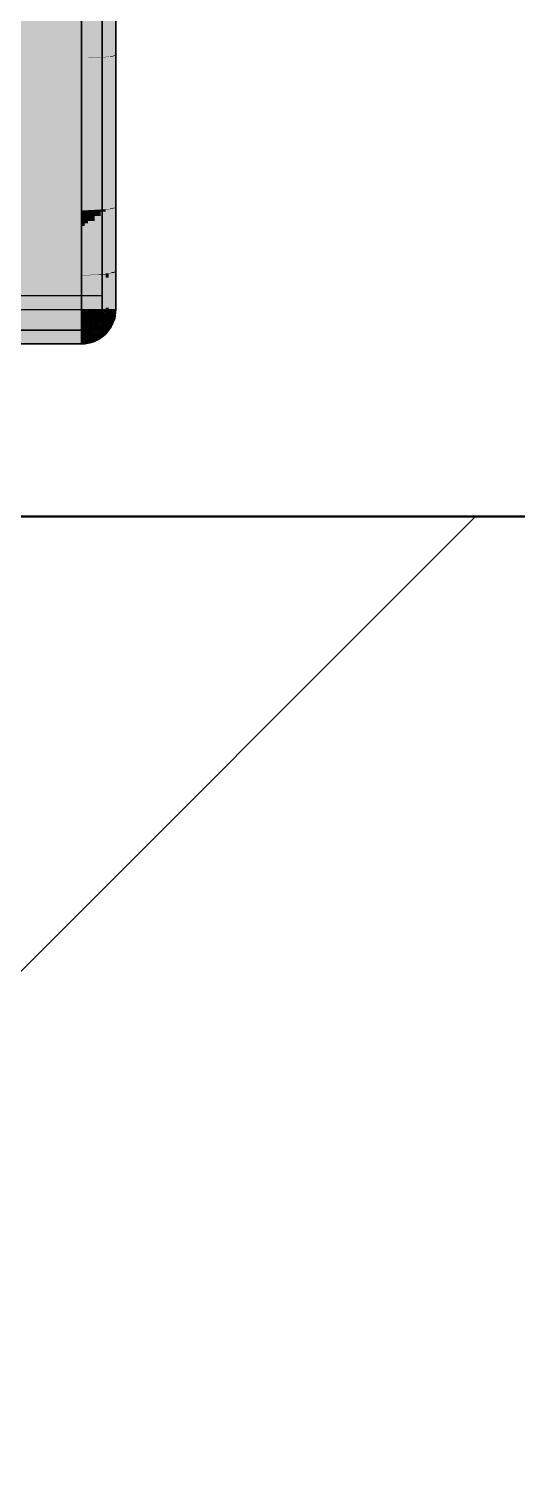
# Model space of a CAD drawing. Extents: x 0 to 756, y -25 to 420.
# Drawn here: x 352.587 to 354.002, y 293.791 to 297.946 of the extents above; entities that cross this region are included whole.
import ezdxf

# ---------------------------------------------------------------- set-up
doc = ezdxf.new("R2010")
doc.units = 0
doc.layers.get('0').update_dxf_attribs({"lineweight": 25})
for name, color, linetype, lineweight in [('0-Shading', 7, 'Continuous', 25), ('A_Innenwand', 7, 'Continuous', 25), ('WAND_HOLZ_NICHT_TRAGEND', 7, 'Continuous', 13)]:
    doc.layers.add(name, color=color, linetype=linetype, lineweight=lineweight)
doc.layers.add('L_Schalldaempfer', color=7, linetype='Continuous', lineweight=35, true_color=0xababab)

# ---------------------------------------------------------------- blocks, each defined once
blk = doc.blocks.new('Shading-A0T78ONBOY', base_point=(329.6628, 313.8124))
at = {"layer": '0-Shading', "color": 7, "true_color": 0xffffff}
for points in [[(334.0928, 297.8611), (352.7394, 297.8611), (334.3621, 298.1448)], [(352.7394, 297.8611), (334.3621, 298.1448), (352.7394, 298.1448)], [(352.5711, 297.2322), (352.7394, 297.2322), (351.053, 298.127)], [(352.7394, 297.2322), (351.053, 298.127), (352.7394, 298.127)], [(352.0246, 297.8651), (352.7994, 297.8651), (352.0531, 298.1408)], [(352.7994, 297.8651), (352.0531, 298.1408), (352.7994, 298.1408)], [(352.5222, 297.2374), (352.7994, 297.2374), (351.0294, 298.1231)], [(352.7994, 297.2374), (351.0294, 298.1231), (352.7994, 298.1231)], [(333.674, 297.4199), (352.7394, 297.4199), (334.0928, 297.8611)], [(352.7394, 297.4199), (334.0928, 297.8611), (352.7394, 297.8611)], [(352.374, 297.4238), (352.7994, 297.4238), (351.6259, 297.8651)], [(352.7994, 297.4238), (351.6259, 297.8651), (352.0246, 297.8651)], [(352.7994, 297.4238), (352.7994, 297.8651), (352.0246, 297.8651)], [(333.3067, 297.033), (352.7394, 297.4199), (333.674, 297.4199)], [(350.4772, 297.3748), (352.7394, 297.3748), (352.7394, 297.4199)], [(352.6171, 297.2804), (352.4316, 297.2804), (352.374, 297.4238)], [(352.3837, 297.4181), (352.7994, 297.4238), (352.374, 297.4238)], [(352.7994, 297.4181), (352.3837, 297.4181), (352.7994, 297.4238)], [(352.6171, 297.2804), (352.7994, 297.4181), (352.3837, 297.4181)], [(352.7994, 297.2804), (352.6171, 297.2804), (352.7994, 297.4181)], [(352.2867, 297.033), (350.4772, 297.3748), (352.7394, 297.3748)], [(352.2867, 297.033), (352.7394, 297.033), (352.7394, 297.3748)], [(352.4748, 297.1729), (352.6171, 297.2804), (352.4316, 297.2804)], [(352.4748, 297.1729), (352.7994, 297.1729), (352.6171, 297.2804)], [(352.7994, 297.1729), (352.7994, 297.2804), (352.6171, 297.2804)], [(346.1672, 297.0729), (352.7994, 297.0729), (346.3234, 297.2374)], [(346.296, 297.1329), (352.7394, 297.1329), (346.3902, 297.2322)], [(352.7994, 297.0729), (346.3234, 297.2374), (352.5222, 297.2374)], [(352.7394, 297.1329), (346.3902, 297.2322), (352.5711, 297.2322)], [(352.7994, 297.0729), (352.7994, 297.2374), (352.5222, 297.2374)], [(352.7394, 297.1329), (352.7394, 297.2322), (352.5711, 297.2322)]]:
    blk.add_solid(points, dxfattribs=at)
at = {"layer": '0-Shading', "color": 7, "true_color": 0xfefefe}
for points in [[(352.7487, 297.8612), (352.7394, 297.8612), (352.7485, 298.1447)], [(352.7394, 297.8612), (352.7485, 298.1447), (352.7394, 298.1447)], [(352.7487, 297.8611), (352.7394, 297.8611), (352.7487, 297.8612)], [(352.7394, 297.8611), (352.7487, 297.8612), (352.7394, 297.8612)], [(352.749, 297.4199), (352.7394, 297.4199), (352.7487, 297.8611)], [(352.7394, 297.4199), (352.7487, 297.8611), (352.7394, 297.8611)], [(352.749, 297.382), (352.7394, 297.382), (352.749, 297.4199)], [(352.7394, 297.382), (352.749, 297.4199), (352.7394, 297.4199)], [(352.749, 297.4199), (352.7394, 297.4199), (352.749, 297.4199)], [(352.7394, 297.4199), (352.749, 297.4199), (352.7394, 297.4199)], [(352.7394, 297.3748), (352.749, 297.382), (352.7394, 297.382)], [(352.749, 297.3748), (352.7394, 297.3748), (352.749, 297.382)], [(352.7492, 297.0334), (352.7394, 297.0334), (352.749, 297.3748)], [(352.7394, 297.0334), (352.749, 297.3748), (352.7394, 297.3748)], [(352.7581, 297.1266), (352.7402, 297.1266), (352.7394, 297.1329)], [(352.7412, 297.1192), (352.7581, 297.1266), (352.7402, 297.1266)], [(352.7394, 297.033), (352.7492, 297.0334), (352.7394, 297.0334)]]:
    blk.add_solid(points, dxfattribs=at)
at = {"layer": '0-Shading', "color": 7, "true_color": 0xfdfdfd}
for points in [[(352.7394, 297.2322), (352.7396, 297.2322), (352.7394, 298.127)], [(352.7396, 297.2322), (352.7394, 298.127), (352.7409, 298.127)], [(352.7653, 297.2326), (352.7396, 297.2326), (352.7653, 298.1267)], [(352.7396, 297.2326), (352.7653, 298.1267), (352.7409, 298.1267)], [(352.7487, 297.8612), (352.75, 297.8612), (352.7485, 298.1447)], [(352.75, 297.8612), (352.7485, 298.1447), (352.7503, 298.1447)], [(352.7592, 297.8613), (352.75, 297.8613), (352.7593, 298.1446)], [(352.75, 297.8613), (352.7593, 298.1446), (352.7503, 298.1446)], [(352.749, 297.4199), (352.7496, 297.4199), (352.7487, 297.8612)], [(352.7496, 297.4199), (352.7487, 297.8612), (352.75, 297.8612)], [(352.7591, 297.4201), (352.7496, 297.4201), (352.7592, 297.8612)], [(352.7496, 297.4201), (352.7592, 297.8612), (352.75, 297.8612)], [(352.7592, 297.8612), (352.75, 297.8612), (352.7592, 297.8613)], [(352.75, 297.8612), (352.7592, 297.8613), (352.75, 297.8613)], [(352.7495, 297.3825), (352.749, 297.3825), (352.7496, 297.4199)], [(352.749, 297.3825), (352.7496, 297.4199), (352.749, 297.4199)], [(352.759, 297.3896), (352.7495, 297.3896), (352.7591, 297.4199)], [(352.7495, 297.3896), (352.7591, 297.4199), (352.7496, 297.4199)], [(352.7591, 297.4199), (352.7496, 297.4199), (352.7591, 297.4201)], [(352.7496, 297.4199), (352.7591, 297.4201), (352.7496, 297.4201)], [(352.749, 297.382), (352.7495, 297.3825), (352.749, 297.3825)], [(352.7495, 297.382), (352.749, 297.382), (352.7495, 297.3825)], [(352.7492, 297.0334), (352.7495, 297.382), (352.749, 297.382)], [(352.7589, 297.0349), (352.7492, 297.0349), (352.759, 297.3825)], [(352.7492, 297.0349), (352.759, 297.3825), (352.7495, 297.3825)], [(352.7495, 297.3825), (352.759, 297.3896), (352.7495, 297.3896)], [(352.759, 297.3825), (352.7495, 297.3825), (352.759, 297.3896)], [(352.7394, 297.1329), (352.7396, 297.2322), (352.7394, 297.2322)], [(352.7394, 297.1329), (352.7653, 297.1329), (352.7396, 297.2322)], [(352.7396, 297.2322), (352.7653, 297.2326), (352.7396, 297.2326)], [(352.7396, 297.2322), (352.7653, 297.2322), (352.7653, 297.2326)], [(352.7653, 297.1329), (352.7396, 297.2322), (352.7653, 297.2322)], [(352.7994, 297.1474), (352.4412, 297.1474), (352.7994, 297.1729)], [(352.4412, 297.1474), (352.7994, 297.1729), (352.4748, 297.1729)], [(352.7394, 297.113), (346.2724, 297.113), (352.7394, 297.1329)], [(346.2724, 297.113), (352.7394, 297.1329), (346.296, 297.1329)], [(352.4408, 297.1471), (352.7994, 297.1471), (352.4412, 297.1474)], [(352.7994, 297.1471), (352.7994, 297.1474), (352.4412, 297.1474)], [(352.7581, 297.1266), (352.7653, 297.1329), (352.7394, 297.1329)], [(346.2653, 297.1071), (352.7394, 297.1071), (346.2724, 297.113)], [(352.7394, 297.1071), (352.7394, 297.113), (346.2724, 297.113)], [(352.7492, 297.0334), (352.7589, 297.0349), (352.7492, 297.0349)]]:
    blk.add_solid(points, dxfattribs=at)
at = {"layer": '0-Shading', "color": 7, "true_color": 0xf9f9f9}
for points in [[(352.777, 297.8618), (352.7592, 297.8618), (352.7769, 298.144)], [(352.7592, 297.8618), (352.7769, 298.144), (352.7593, 298.144)], [(352.7774, 297.4206), (352.7591, 297.4206), (352.777, 297.8613)], [(352.7591, 297.4206), (352.777, 297.8613), (352.7592, 297.8613)], [(352.777, 297.8613), (352.7592, 297.8613), (352.777, 297.8618)], [(352.7592, 297.8613), (352.777, 297.8618), (352.7592, 297.8618)], [(352.7774, 297.4031), (352.759, 297.4031), (352.7774, 297.4201)], [(352.759, 297.4031), (352.7774, 297.4201), (352.7591, 297.4201)], [(352.7774, 297.4201), (352.7591, 297.4201), (352.7774, 297.4206)], [(352.7591, 297.4201), (352.7774, 297.4206), (352.7591, 297.4206)], [(352.7776, 297.0406), (352.7589, 297.0406), (352.7774, 297.3896)], [(352.7589, 297.0406), (352.7774, 297.3896), (352.759, 297.3896)], [(352.759, 297.3896), (352.7774, 297.4031), (352.759, 297.4031)], [(352.7774, 297.3896), (352.759, 297.3896), (352.7774, 297.4031)], [(352.7589, 297.0349), (352.7776, 297.0406), (352.7589, 297.0406)]]:
    blk.add_solid(points, dxfattribs=at)
at = {"layer": '0-Shading', "color": 7, "true_color": 0xf5f5f5}
for points in [[(352.7654, 297.2326), (352.7653, 297.2326), (352.7667, 298.1266)], [(352.7653, 297.2326), (352.7667, 298.1266), (352.7653, 298.1266)], [(352.7894, 297.2339), (352.7654, 297.2339), (352.7894, 298.1257)], [(352.7654, 297.2339), (352.7894, 298.1257), (352.7667, 298.1257)], [(352.777, 297.8619), (352.7784, 298.144), (352.7769, 298.144)], [(352.7782, 297.8619), (352.777, 297.8619), (352.7784, 298.144)], [(352.7782, 297.8618), (352.777, 297.8618), (352.7782, 297.8619)], [(352.777, 297.8618), (352.7782, 297.8619), (352.777, 297.8619)], [(352.7774, 297.4207), (352.7782, 297.8618), (352.777, 297.8618)], [(352.7779, 297.4207), (352.7774, 297.4207), (352.7782, 297.8618)], [(352.7779, 297.4206), (352.7774, 297.4206), (352.7779, 297.4207)], [(352.7774, 297.4206), (352.7779, 297.4207), (352.7774, 297.4207)], [(352.7779, 297.4035), (352.7774, 297.4035), (352.7779, 297.4206)], [(352.7774, 297.4035), (352.7779, 297.4206), (352.7774, 297.4206)], [(352.7774, 297.4031), (352.7779, 297.4035), (352.7774, 297.4035)], [(352.7779, 297.4031), (352.7774, 297.4031), (352.7779, 297.4035)], [(352.7776, 297.0406), (352.7779, 297.4031), (352.7774, 297.4031)], [(352.7653, 297.2326), (352.7654, 297.2326), (352.7653, 297.2326)], [(352.7653, 297.1329), (352.7654, 297.2326), (352.7653, 297.2326)], [(352.7654, 297.2326), (352.7653, 297.2326), (352.7654, 297.2326)], [(352.7653, 297.1329), (352.7894, 297.1329), (352.7654, 297.2326)], [(352.7654, 297.2326), (352.7894, 297.2339), (352.7654, 297.2339)], [(352.7654, 297.2326), (352.7894, 297.2326), (352.7894, 297.2339)], [(352.7894, 297.1329), (352.7654, 297.2326), (352.7894, 297.2326)], [(352.7994, 297.1233), (352.4099, 297.1233), (352.7994, 297.1471)], [(352.4099, 297.1233), (352.7994, 297.1471), (352.4408, 297.1471)], [(352.7807, 297.1174), (352.7894, 297.1329), (352.7653, 297.1329)], [(346.2245, 297.0829), (352.7394, 297.0829), (346.2339, 297.0885)], [(352.7394, 297.0885), (346.2339, 297.0885), (352.7394, 297.1071)], [(346.2339, 297.0885), (352.7394, 297.1071), (346.2653, 297.1071)], [(352.7394, 297.0829), (352.7394, 297.0885), (346.2339, 297.0885)], [(352.4095, 297.123), (352.7994, 297.123), (352.4099, 297.1233)], [(352.7994, 297.123), (352.7994, 297.1233), (352.4099, 297.1233)], [(352.7469, 297.1041), (352.7394, 297.1041), (352.7394, 297.1071)], [(352.7394, 297.0829), (352.7469, 297.1041), (352.7394, 297.1041)], [(352.7394, 297.0829), (352.7512, 297.0894), (352.7417, 297.0894)], [(352.7512, 297.0894), (352.7417, 297.0894), (352.7469, 297.1041)], [(352.7604, 297.1041), (352.7469, 297.1041), (352.7643, 297.1104)], [(352.7512, 297.0894), (352.7604, 297.1041), (352.7469, 297.1041)], [(352.7512, 297.0894), (352.7688, 297.0946), (352.7544, 297.0946)], [(352.7688, 297.0946), (352.7544, 297.0946), (352.7643, 297.1104)]]:
    blk.add_solid(points, dxfattribs=at)
at = {"layer": '0-Shading', "color": 7, "true_color": 0xefefef}
for points in [[(352.7947, 297.8628), (352.7782, 297.8628), (352.7946, 298.1431)], [(352.7782, 297.8628), (352.7946, 298.1431), (352.7784, 298.1431)], [(352.7948, 297.4215), (352.7779, 297.4215), (352.7947, 297.8619)], [(352.7779, 297.4215), (352.7947, 297.8619), (352.7782, 297.8619)], [(352.7947, 297.8619), (352.7782, 297.8619), (352.7947, 297.8628)], [(352.7782, 297.8619), (352.7947, 297.8628), (352.7782, 297.8628)], [(352.7948, 297.4207), (352.7779, 297.4207), (352.7948, 297.4215)], [(352.7779, 297.4207), (352.7948, 297.4215), (352.7779, 297.4215)], [(352.7948, 297.4158), (352.7779, 297.4158), (352.7948, 297.4207)], [(352.7779, 297.4158), (352.7948, 297.4207), (352.7779, 297.4207)], [(352.795, 297.0498), (352.7777, 297.0498), (352.7948, 297.4035)], [(352.7777, 297.0498), (352.7948, 297.4035), (352.7779, 297.4035)], [(352.7779, 297.4035), (352.7948, 297.4158), (352.7779, 297.4158)], [(352.7948, 297.4035), (352.7779, 297.4035), (352.7948, 297.4158)], [(352.7776, 297.0406), (352.795, 297.0498), (352.7777, 297.0498)]]:
    blk.add_solid(points, dxfattribs=at)
at = {"layer": '0-Shading', "color": 254, "true_color": 0xe4e4e4}
for points in [[(352.7895, 297.2339), (352.7894, 297.2339), (352.7906, 298.1256)], [(352.7894, 297.2339), (352.7906, 298.1256), (352.7894, 298.1256)], [(352.8101, 297.236), (352.7895, 297.236), (352.8101, 298.1242)], [(352.7895, 297.236), (352.8101, 298.1242), (352.7906, 298.1242)], [(352.7947, 297.8629), (352.7959, 298.143), (352.7946, 298.143)], [(352.7957, 297.8629), (352.7947, 297.8629), (352.7959, 298.143)], [(352.7957, 297.8628), (352.7947, 297.8628), (352.7957, 297.8629)], [(352.7947, 297.8628), (352.7957, 297.8629), (352.7947, 297.8629)], [(352.7948, 297.4216), (352.7957, 297.8628), (352.7947, 297.8628)], [(352.7953, 297.4216), (352.7948, 297.4216), (352.7957, 297.8628)], [(352.7953, 297.4215), (352.7948, 297.4215), (352.7953, 297.4216)], [(352.7948, 297.4215), (352.7953, 297.4216), (352.7948, 297.4216)], [(352.7953, 297.4162), (352.7948, 297.4162), (352.7953, 297.4215)], [(352.7948, 297.4162), (352.7953, 297.4215), (352.7948, 297.4215)], [(352.7948, 297.4158), (352.7953, 297.4162), (352.7948, 297.4162)], [(352.7953, 297.4158), (352.7948, 297.4158), (352.7953, 297.4162)], [(352.795, 297.0498), (352.7953, 297.4158), (352.7948, 297.4158)], [(352.7894, 297.2339), (352.7895, 297.2339), (352.7894, 297.2339)], [(352.7894, 297.1329), (352.7895, 297.2339), (352.7894, 297.2339)], [(352.7895, 297.2339), (352.7894, 297.2339), (352.7895, 297.2339)], [(352.7894, 297.1329), (352.8101, 297.1329), (352.7895, 297.2339)], [(352.7895, 297.2339), (352.8101, 297.236), (352.7895, 297.236)], [(352.7895, 297.2339), (352.8101, 297.2339), (352.8101, 297.236)], [(352.8101, 297.1329), (352.7895, 297.2339), (352.8101, 297.2339)], [(352.3832, 297.1022), (352.7994, 297.1022), (352.3836, 297.1025)], [(352.7994, 297.1025), (352.3836, 297.1025), (352.7994, 297.123)], [(352.3836, 297.1025), (352.7994, 297.123), (352.4095, 297.123)], [(352.7994, 297.1022), (352.7994, 297.1025), (352.3836, 297.1025)], [(346.1763, 297.0622), (352.7394, 297.0622), (346.1875, 297.067)], [(352.7394, 297.067), (346.1875, 297.067), (352.7394, 297.0829)], [(346.1875, 297.067), (352.7394, 297.0829), (346.2245, 297.0829)], [(352.7394, 297.0622), (352.7394, 297.067), (346.1875, 297.067)], [(352.7538, 297.0756), (352.7394, 297.0756), (352.7394, 297.0829)], [(352.7394, 297.0622), (352.7538, 297.0756), (352.7394, 297.0756)]]:
    blk.add_solid(points, dxfattribs=at)
at = {"layer": '0-Shading', "color": 254, "true_color": 0xe2e2e2}
for points in [[(352.8101, 297.864), (352.7957, 297.864), (352.8101, 298.1419)], [(352.7957, 297.864), (352.8101, 298.1419), (352.7959, 298.1419)], [(352.8101, 297.4228), (352.7953, 297.4228), (352.8101, 297.8629)], [(352.7953, 297.4228), (352.8101, 297.8629), (352.7957, 297.8629)], [(352.8101, 297.8629), (352.7957, 297.8629), (352.8101, 297.864)], [(352.7957, 297.8629), (352.8101, 297.864), (352.7957, 297.864)], [(352.7953, 297.4216), (352.8101, 297.4228), (352.7953, 297.4228)], [(352.8029, 297.4216), (352.7953, 297.4216), (352.8038, 297.4223)], [(352.8099, 297.4162), (352.7953, 297.4162), (352.8101, 297.4223)], [(352.7953, 297.4162), (352.8101, 297.4223), (352.8038, 297.4223)], [(352.7953, 297.4162), (352.8029, 297.4216), (352.7953, 297.4216)], [(352.8101, 297.0622), (352.7955, 297.0622), (352.8101, 297.4228)], [(352.8101, 297.4223), (352.8038, 297.4223), (352.8101, 297.4228)], [(352.795, 297.0498), (352.8099, 297.4162), (352.7953, 297.4162)], [(352.795, 297.0498), (352.8101, 297.0622), (352.7955, 297.0622)]]:
    blk.add_solid(points, dxfattribs=at)
at = {"layer": '0-Shading', "color": 254, "true_color": 0xd0d0d0}
for points in [[(352.8189, 297.8651), (352.8101, 297.8651), (352.8189, 298.1408)], [(352.8101, 297.8651), (352.8189, 298.1408), (352.8101, 298.1408)], [(352.822, 297.8654), (352.8189, 297.8654), (352.8217, 298.1405)], [(352.8189, 297.8654), (352.8217, 298.1405), (352.8189, 298.1405)], [(352.8189, 297.864), (352.8101, 297.864), (352.8189, 297.8651)], [(352.8101, 297.864), (352.8189, 297.8651), (352.8101, 297.8651)], [(352.8189, 297.4238), (352.8101, 297.4238), (352.8189, 297.864)], [(352.8101, 297.4238), (352.8189, 297.864), (352.8101, 297.864)], [(352.822, 297.8651), (352.8189, 297.8651), (352.822, 297.8654)], [(352.8189, 297.8651), (352.822, 297.8654), (352.8189, 297.8654)], [(352.8223, 297.4242), (352.8189, 297.4242), (352.822, 297.8651)], [(352.8189, 297.4242), (352.822, 297.8651), (352.8189, 297.8651)], [(352.8223, 297.4228), (352.8101, 297.4228), (352.8223, 297.4242)], [(352.8101, 297.4228), (352.8189, 297.4238), (352.8101, 297.4238)], [(352.8225, 297.0774), (352.8101, 297.0774), (352.8223, 297.4228)], [(352.8101, 297.0774), (352.8223, 297.4228), (352.8101, 297.4228)], [(352.8189, 297.4238), (352.8223, 297.4242), (352.8189, 297.4242)], [(352.8101, 297.0622), (352.8225, 297.0774), (352.8101, 297.0774)]]:
    blk.add_solid(points, dxfattribs=at)
at = {"layer": '0-Shading', "color": 254, "true_color": 0xcdcdcd}
for points in [[(352.8101, 297.236), (352.8102, 297.236), (352.8101, 298.1241)], [(352.8102, 297.236), (352.8101, 298.1241), (352.8111, 298.1241)], [(352.822, 297.8655), (352.8228, 298.1404), (352.8217, 298.1404)], [(352.8227, 297.8655), (352.822, 297.8655), (352.8228, 298.1404)], [(352.8183, 297.2374), (352.8102, 297.2374), (352.8183, 298.1231)], [(352.8102, 297.2374), (352.8183, 298.1231), (352.8111, 298.1231)], [(352.826, 297.2387), (352.8183, 297.2387), (352.826, 298.1221)], [(352.8183, 297.2387), (352.826, 298.1221), (352.8183, 298.1221)], [(352.8227, 297.8654), (352.822, 297.8654), (352.8227, 297.8655)], [(352.822, 297.8654), (352.8227, 297.8655), (352.822, 297.8655)], [(352.8223, 297.4243), (352.8227, 297.8654), (352.822, 297.8654)], [(352.8226, 297.4243), (352.8223, 297.4243), (352.8227, 297.8654)], [(352.8226, 297.4242), (352.8223, 297.4242), (352.8226, 297.4243)], [(352.8223, 297.4242), (352.8226, 297.4243), (352.8223, 297.4243)], [(352.8225, 297.0774), (352.8226, 297.4242), (352.8223, 297.4242)], [(352.8101, 297.1329), (352.8102, 297.236), (352.8101, 297.236)], [(352.8101, 297.1378), (352.8183, 297.2249), (352.8102, 297.2249)], [(352.8101, 297.1378), (352.8183, 297.1378), (352.8183, 297.2249)], [(352.8102, 297.236), (352.8183, 297.2374), (352.8102, 297.2374)], [(352.8183, 297.236), (352.8102, 297.236), (352.8183, 297.2374)], [(352.8183, 297.2249), (352.8102, 297.2249), (352.8183, 297.236)], [(352.8102, 297.2249), (352.8183, 297.236), (352.8102, 297.236)], [(352.8183, 297.2374), (352.826, 297.2387), (352.8183, 297.2387)], [(352.8183, 297.2374), (352.826, 297.2374), (352.826, 297.2387)], [(352.8183, 297.1329), (352.826, 297.1329), (352.8183, 297.2374)], [(352.826, 297.1329), (352.8183, 297.2374), (352.826, 297.2374)], [(352.8101, 297.1329), (352.8183, 297.1329), (352.8101, 297.1378)], [(352.8183, 297.1329), (352.8101, 297.1378), (352.8183, 297.1378)], [(352.8184, 297.1287), (352.8183, 297.1329), (352.8101, 297.1329)], [(352.8184, 297.1287), (352.826, 297.1329), (352.8183, 297.1329)], [(352.8248, 297.1287), (352.8184, 297.1287), (352.826, 297.1329)], [(352.824, 297.1258), (352.8248, 297.1287), (352.8184, 297.1287)], [(352.3636, 297.0863), (352.7994, 297.0863), (352.3639, 297.0866)], [(352.7994, 297.0866), (352.3639, 297.0866), (352.7994, 297.1022)], [(352.3639, 297.0866), (352.7994, 297.1022), (352.3832, 297.1022)], [(352.7994, 297.0863), (352.7994, 297.0866), (352.3639, 297.0866)], [(346.124, 297.0464), (352.7394, 297.0464), (346.1363, 297.0501)], [(352.7394, 297.0501), (346.1363, 297.0501), (352.7394, 297.054)], [(346.1363, 297.0501), (352.7394, 297.054), (346.1493, 297.054)], [(352.7394, 297.0464), (352.7394, 297.0501), (346.1363, 297.0501)], [(346.1493, 297.054), (352.7394, 297.054), (346.1763, 297.0622)], [(352.7394, 297.054), (346.1763, 297.0622), (352.7394, 297.0622)], [(352.7509, 297.0543), (352.7394, 297.0543), (352.7394, 297.0622)], [(352.7394, 297.054), (352.7509, 297.0543), (352.7394, 297.0543)], [(352.7513, 297.054), (352.7394, 297.054), (352.7509, 297.0543)], [(352.7538, 297.0523), (352.7394, 297.0523), (352.7513, 297.054)], [(352.7394, 297.0523), (352.7513, 297.054), (352.7394, 297.054)], [(352.7394, 297.0464), (352.7538, 297.0523), (352.7394, 297.0523)]]:
    blk.add_solid(points, dxfattribs=at)
at = {"layer": '0-Shading', "color": 9, "true_color": 0xbbbbbb}
for points in [[(352.8315, 297.8672), (352.8227, 297.8672), (352.8314, 298.1388)], [(352.8227, 297.8672), (352.8314, 298.1388), (352.8228, 298.1388)], [(352.8317, 297.4259), (352.8226, 297.4259), (352.8315, 297.8655)], [(352.8226, 297.4259), (352.8315, 297.8655), (352.8227, 297.8655)], [(352.8315, 297.8655), (352.8227, 297.8655), (352.8315, 297.8672)], [(352.8227, 297.8655), (352.8315, 297.8672), (352.8227, 297.8672)], [(352.8318, 297.0947), (352.8225, 297.0947), (352.8317, 297.4243)], [(352.8225, 297.0947), (352.8317, 297.4243), (352.8226, 297.4243)], [(352.8317, 297.4243), (352.8226, 297.4243), (352.8317, 297.4259)], [(352.8226, 297.4243), (352.8317, 297.4259), (352.8226, 297.4259)], [(352.8225, 297.0774), (352.8318, 297.0947), (352.8225, 297.0947)]]:
    blk.add_solid(points, dxfattribs=at)
at = {"layer": '0-Shading', "color": 253, "true_color": 0xb0b0b0}
for points in [[(352.8315, 297.8672), (352.832, 298.1386), (352.8314, 298.1386)], [(352.832, 297.8672), (352.8315, 297.8672), (352.832, 298.1386)], [(352.826, 297.2388), (352.826, 297.2388), (352.8266, 298.122)], [(352.826, 297.2388), (352.8266, 298.122), (352.826, 298.122)], [(352.836, 297.2419), (352.8261, 297.2419), (352.836, 298.1198)], [(352.8261, 297.2419), (352.836, 298.1198), (352.8266, 298.1198)], [(352.8317, 297.426), (352.832, 297.8672), (352.8315, 297.8672)], [(352.832, 297.8672), (352.8315, 297.8672), (352.832, 297.8672)], [(352.8315, 297.8672), (352.832, 297.8672), (352.8315, 297.8672)], [(352.8319, 297.426), (352.8317, 297.426), (352.832, 297.8672)], [(352.8319, 297.4259), (352.8317, 297.4259), (352.8319, 297.426)], [(352.8317, 297.4259), (352.8319, 297.426), (352.8317, 297.426)], [(352.8318, 297.0947), (352.8319, 297.4259), (352.8317, 297.4259)], [(352.826, 297.2388), (352.836, 297.2419), (352.8261, 297.2419)], [(352.826, 297.2388), (352.836, 297.2388), (352.836, 297.2419)], [(352.826, 297.2387), (352.826, 297.2388), (352.826, 297.2388)], [(352.826, 297.2387), (352.826, 297.2387), (352.826, 297.2388)], [(352.826, 297.1329), (352.836, 297.1329), (352.826, 297.2388)], [(352.836, 297.1329), (352.826, 297.2388), (352.836, 297.2388)], [(352.826, 297.1329), (352.826, 297.2387), (352.826, 297.2387)], [(352.8339, 297.1226), (352.836, 297.1329), (352.826, 297.1329)], [(352.7994, 297.0765), (352.3522, 297.0765), (352.7994, 297.0863)], [(352.3522, 297.0765), (352.7994, 297.0863), (352.3636, 297.0863)], [(352.7394, 297.0387), (346.0837, 297.0387), (352.7394, 297.0464)], [(346.0837, 297.0387), (352.7394, 297.0464), (346.124, 297.0464)], [(352.352, 297.0764), (352.7994, 297.0764), (352.3522, 297.0765)], [(352.7994, 297.0764), (352.7994, 297.0765), (352.3522, 297.0765)], [(352.7469, 297.0375), (352.7394, 297.0375), (352.7394, 297.0464)], [(352.7512, 297.0437), (352.7416, 297.0437), (352.7394, 297.0464)], [(352.7469, 297.0375), (352.7512, 297.0437), (352.7416, 297.0437)], [(346.0712, 297.0363), (352.7394, 297.0363), (346.0837, 297.0387)], [(352.7394, 297.0363), (352.7394, 297.0387), (346.0837, 297.0387)], [(352.7394, 297.0363), (352.7469, 297.0375), (352.7394, 297.0375)]]:
    blk.add_solid(points, dxfattribs=at)
at = {"layer": '0-Shading', "color": 253, "true_color": 0xa4a4a4}
for points in [[(352.8374, 297.869), (352.832, 297.869), (352.8374, 298.1369)], [(352.832, 297.869), (352.8374, 298.1369), (352.832, 298.1369)], [(352.8374, 297.4278), (352.8319, 297.4278), (352.8374, 297.8672)], [(352.8319, 297.4278), (352.8374, 297.8672), (352.832, 297.8672)], [(352.8374, 297.8672), (352.832, 297.8672), (352.8374, 297.869)], [(352.832, 297.8672), (352.8374, 297.869), (352.832, 297.869)], [(352.8375, 297.1134), (352.8318, 297.1134), (352.8374, 297.426)], [(352.8318, 297.1134), (352.8374, 297.426), (352.8319, 297.426)], [(352.8374, 297.426), (352.8319, 297.426), (352.8374, 297.4278)], [(352.8319, 297.426), (352.8374, 297.4278), (352.8319, 297.4278)], [(352.8318, 297.0947), (352.8375, 297.1134), (352.8318, 297.1134)]]:
    blk.add_solid(points, dxfattribs=at)
at = {"layer": '0-Shading', "color": 252, "true_color": 0x909090}
for points in [[(352.8376, 297.8691), (352.8374, 297.8691), (352.8376, 298.1367)], [(352.8374, 297.8691), (352.8376, 298.1367), (352.8374, 298.1367)], [(352.836, 297.2419), (352.8362, 298.1196), (352.836, 298.1196)], [(352.8394, 297.2453), (352.836, 297.2453), (352.8394, 298.1172)], [(352.836, 297.2453), (352.8394, 298.1172), (352.8362, 298.1172)], [(352.8376, 297.869), (352.8374, 297.869), (352.8376, 297.8691)], [(352.8374, 297.869), (352.8376, 297.8691), (352.8374, 297.8691)], [(352.8375, 297.4279), (352.8374, 297.4279), (352.8376, 297.869)], [(352.8374, 297.4279), (352.8376, 297.869), (352.8374, 297.869)], [(352.8375, 297.4278), (352.8374, 297.4278), (352.8375, 297.4279)], [(352.8374, 297.4278), (352.8375, 297.4279), (352.8374, 297.4279)], [(352.8375, 297.1134), (352.8375, 297.4278), (352.8374, 297.4278)], [(352.836, 297.2419), (352.8394, 297.2453), (352.836, 297.2453)], [(352.836, 297.2419), (352.8394, 297.2419), (352.8394, 297.2453)], [(352.836, 297.1329), (352.8394, 297.1329), (352.836, 297.2419)], [(352.8394, 297.1329), (352.836, 297.2419), (352.8394, 297.2419)], [(352.8386, 297.1242), (352.8394, 297.1329), (352.836, 297.1329)], [(352.3492, 297.0729), (352.7994, 297.0729), (352.3493, 297.073)], [(352.7994, 297.073), (352.3493, 297.073), (352.7994, 297.0764)], [(352.3493, 297.073), (352.7994, 297.0764), (352.352, 297.0764)], [(352.7994, 297.0729), (352.7994, 297.073), (352.3493, 297.073)], [(346.0215, 297.033), (352.7394, 297.033), (346.0334, 297.0338)], [(352.7394, 297.0338), (346.0334, 297.0338), (352.7394, 297.0363)], [(346.0334, 297.0338), (352.7394, 297.0363), (346.0712, 297.0363)], [(352.7394, 297.033), (352.7394, 297.0338), (346.0334, 297.0338)]]:
    blk.add_solid(points, dxfattribs=at)
at = {"layer": '0-Shading', "color": 252, "true_color": 0x8b8b8b}
for points in [[(352.8394, 297.871), (352.8376, 297.871), (352.8394, 298.1349)], [(352.8376, 297.871), (352.8394, 298.1349), (352.8376, 298.1349)], [(352.8394, 297.4297), (352.8375, 297.4297), (352.8394, 297.8691)], [(352.8375, 297.4297), (352.8394, 297.8691), (352.8376, 297.8691)], [(352.8394, 297.8691), (352.8376, 297.8691), (352.8394, 297.871)], [(352.8376, 297.8691), (352.8394, 297.871), (352.8376, 297.871)], [(352.8394, 297.4279), (352.8375, 297.4279), (352.8394, 297.4297)], [(352.8375, 297.4279), (352.8394, 297.4297), (352.8375, 297.4297)], [(352.8394, 297.1329), (352.8375, 297.1329), (352.8394, 297.4279)], [(352.8375, 297.1329), (352.8394, 297.4279), (352.8375, 297.4279)], [(352.8375, 297.1134), (352.8394, 297.1329), (352.8375, 297.1329)], [(352.824, 297.0801), (352.8279, 297.0887), (352.8266, 297.0887)], [(352.8279, 297.0887), (352.8266, 297.0887), (352.8339, 297.1019)], [(352.8339, 297.1019), (352.836, 297.1071), (352.835, 297.1071)], [(352.836, 297.1071), (352.835, 297.1071), (352.8386, 297.1242)], [(352.7807, 297.0432), (352.7894, 297.0464), (352.787, 297.0464)], [(352.7894, 297.0464), (352.787, 297.0464), (352.7958, 297.0508)], [(352.809, 297.0611), (352.8101, 297.0622), (352.8097, 297.0622)], [(352.8101, 297.0622), (352.8097, 297.0622), (352.8135, 297.0678)]]:
    blk.add_solid(points, dxfattribs=at)
at = {"layer": '0-Shading', "color": 7, "true_color": 0xf2f2f2}
for points in [[(352.7412, 297.1192), (352.7394, 297.1192), (352.7394, 297.1329)], [(352.7394, 297.1071), (352.7412, 297.1192), (352.7394, 297.1192)]]:
    blk.add_solid(points, dxfattribs=at)
at = {"layer": '0-Shading', "color": 7, "true_color": 0xfbfbfb}
for points in [[(352.7544, 297.1192), (352.7412, 297.1192), (352.7581, 297.1266)], [(352.7643, 297.1104), (352.75, 297.1104), (352.7581, 297.1266)], [(352.7458, 297.1071), (352.7394, 297.1071), (352.7412, 297.1192)], [(352.7469, 297.1041), (352.7458, 297.1071), (352.7394, 297.1071)], [(352.7469, 297.1041), (352.7544, 297.1192), (352.7412, 297.1192)], [(352.7469, 297.1041), (352.7643, 297.1104), (352.75, 297.1104)]]:
    blk.add_solid(points, dxfattribs=at)
at = {"layer": '0-Shading', "color": 7, "true_color": 0xf8f8f8}
for points in [[(352.7716, 297.1266), (352.7581, 297.1266), (352.7653, 297.1329)], [(352.7807, 297.1174), (352.7616, 297.1174), (352.7581, 297.1266)], [(352.7807, 297.1174), (352.7716, 297.1266), (352.7581, 297.1266)], [(352.7643, 297.1104), (352.7807, 297.1174), (352.7616, 297.1174)]]:
    blk.add_solid(points, dxfattribs=at)
at = {"layer": '0-Shading', "color": 7, "true_color": 0xeeeeee}
for points in [[(352.7958, 297.1249), (352.7849, 297.1249), (352.7894, 297.1329)], [(352.7807, 297.1174), (352.7958, 297.1249), (352.7849, 297.1249)]]:
    blk.add_solid(points, dxfattribs=at)
at = {"layer": '0-Shading', "color": 254, "true_color": 0xe5e5e5}
for points in [[(352.809, 297.1327), (352.7896, 297.1327), (352.7894, 297.1329)], [(352.7958, 297.1249), (352.809, 297.1327), (352.7896, 297.1327)]]:
    blk.add_solid(points, dxfattribs=at)
at = {"layer": '0-Shading', "color": 254, "true_color": 0xdedede}
for points in [[(352.8062, 297.1249), (352.7958, 297.1249), (352.809, 297.1327)], [(352.8135, 297.1169), (352.8035, 297.1169), (352.809, 297.1327)], [(352.7965, 297.101), (352.7855, 297.101), (352.8005, 297.1086)], [(352.7884, 297.0856), (352.7965, 297.101), (352.7855, 297.101)], [(352.7884, 297.0856), (352.8034, 297.0931), (352.7924, 297.0931)], [(352.8034, 297.0931), (352.7924, 297.0931), (352.8005, 297.1086)], [(352.8005, 297.1086), (352.8062, 297.1249), (352.7958, 297.1249)], [(352.8005, 297.1086), (352.8135, 297.1169), (352.8035, 297.1169)], [(352.7675, 297.0756), (352.7538, 297.0756), (352.7716, 297.0797)], [(352.7547, 297.0631), (352.7675, 297.0756), (352.7538, 297.0756)], [(352.7547, 297.0631), (352.7726, 297.0663), (352.7579, 297.0663)], [(352.7726, 297.0663), (352.7579, 297.0663), (352.7716, 297.0797)]]:
    blk.add_solid(points, dxfattribs=at)
at = {"layer": '0-Shading', "color": 254, "true_color": 0xd3d3d3}
for points in [[(352.8105, 297.1327), (352.809, 297.1327), (352.8101, 297.1329)], [(352.8178, 297.1287), (352.8105, 297.1327), (352.809, 297.1327)], [(352.8184, 297.1287), (352.8178, 297.1287), (352.8105, 297.1327)], [(352.8183, 297.1284), (352.8184, 297.1287), (352.8178, 297.1287)], [(352.8189, 297.1284), (352.8183, 297.1284), (352.8184, 297.1287)], [(352.824, 297.1258), (352.8189, 297.1284), (352.8183, 297.1284)], [(352.81, 297.1086), (352.8005, 297.1086), (352.8135, 297.1169)], [(352.8034, 297.0931), (352.81, 297.1086), (352.8005, 297.1086)], [(352.8034, 297.0931), (352.8109, 297.0983), (352.8056, 297.0983)], [(352.8109, 297.0983), (352.8056, 297.0983), (352.8151, 297.1086)], [(352.8056, 297.0983), (352.8151, 297.1086), (352.81, 297.1086)], [(352.8151, 297.1086), (352.81, 297.1086), (352.8135, 297.1169)], [(352.8109, 297.0983), (352.8163, 297.102), (352.8124, 297.102)], [(352.8163, 297.102), (352.8124, 297.102), (352.8151, 297.1086)]]:
    blk.add_solid(points, dxfattribs=at)
at = {"layer": '0-Shading', "color": 254, "true_color": 0xcfcfcf}
for points in [[(352.8183, 297.1284), (352.8102, 297.1284), (352.809, 297.1327)], [(352.8124, 297.1207), (352.8183, 297.1284), (352.8102, 297.1284)], [(352.8179, 297.1207), (352.8124, 297.1207), (352.8183, 297.1284)], [(352.824, 297.1258), (352.8182, 297.1258), (352.8183, 297.1284)], [(352.8135, 297.1169), (352.8179, 297.1207), (352.8124, 297.1207)], [(352.8179, 297.1207), (352.824, 297.1258), (352.8182, 297.1258)]]:
    blk.add_solid(points, dxfattribs=at)
at = {"layer": '0-Shading', "color": 253, "true_color": 0xb5b5b5}
for points in [[(352.8314, 297.1258), (352.824, 297.1258), (352.826, 297.1329)], [(352.8112, 297.0792), (352.8044, 297.0792), (352.8173, 297.0886)], [(352.8163, 297.077), (352.8098, 297.077), (352.8173, 297.0886)], [(352.8339, 297.1226), (352.8314, 297.1258), (352.824, 297.1258)], [(352.8339, 297.1226), (352.8246, 297.1226), (352.824, 297.1258)], [(352.8266, 297.112), (352.8339, 297.1226), (352.8246, 297.1226)], [(352.8034, 297.0673), (352.8112, 297.0792), (352.8044, 297.0792)], [(352.8034, 297.0673), (352.8163, 297.077), (352.8098, 297.077)]]:
    blk.add_solid(points, dxfattribs=at)
at = {"layer": '0-Shading', "color": 253, "true_color": 0x999999}
for points in [[(352.8386, 297.1242), (352.8342, 297.1242), (352.836, 297.1329)], [(352.8339, 297.1226), (352.8386, 297.1242), (352.8342, 297.1242)], [(352.7807, 297.0432), (352.7958, 297.0508), (352.7911, 297.0508)], [(352.7807, 297.0432), (352.7902, 297.0501), (352.7855, 297.0501)], [(352.7902, 297.0501), (352.7855, 297.0501), (352.8005, 297.0577)], [(352.7958, 297.0508), (352.7911, 297.0508), (352.8005, 297.0577)], [(352.7451, 297.0363), (352.7394, 297.0363), (352.7469, 297.0375)], [(352.7412, 297.0339), (352.7451, 297.0363), (352.7394, 297.0363)]]:
    blk.add_solid(points, dxfattribs=at)
at = {"layer": '0-Shading', "color": 252, "true_color": 0x858585}
for points in [[(352.8386, 297.1242), (352.8382, 297.1242), (352.8394, 297.1329)], [(352.836, 297.1071), (352.8386, 297.1242), (352.8382, 297.1242)], [(352.8101, 297.0622), (352.8144, 297.0678), (352.8135, 297.0678)], [(352.8144, 297.0678), (352.8135, 297.0678), (352.824, 297.0801)]]:
    blk.add_solid(points, dxfattribs=at)
at = {"layer": '0-Shading', "color": 7, "true_color": 0xececec}
for points in [[(352.7524, 297.0829), (352.7394, 297.0829), (352.7512, 297.0894)], [(352.7538, 297.0756), (352.7524, 297.0829), (352.7394, 297.0829)]]:
    blk.add_solid(points, dxfattribs=at)
at = {"layer": '0-Shading', "color": 7, "true_color": 0xebebeb}
for points in [[(352.7647, 297.0894), (352.7512, 297.0894), (352.7688, 297.0946)], [(352.7538, 297.0756), (352.7647, 297.0894), (352.7512, 297.0894)], [(352.7716, 297.0797), (352.757, 297.0797), (352.7688, 297.0946)], [(352.7538, 297.0756), (352.7716, 297.0797), (352.757, 297.0797)]]:
    blk.add_solid(points, dxfattribs=at)
at = {"layer": '0-Shading', "color": 7, "true_color": 0xf1f1f1}
for points in [[(352.7771, 297.1104), (352.7643, 297.1104), (352.7807, 297.1174)], [(352.7688, 297.0946), (352.7771, 297.1104), (352.7643, 297.1104)], [(352.7688, 297.0946), (352.7855, 297.101), (352.7722, 297.101)], [(352.7855, 297.101), (352.7722, 297.101), (352.7807, 297.1174)]]:
    blk.add_solid(points, dxfattribs=at)
at = {"layer": '0-Shading', "color": 254, "true_color": 0xe6e6e6}
for points in [[(352.7813, 297.0946), (352.7688, 297.0946), (352.7855, 297.101)], [(352.7716, 297.0797), (352.7813, 297.0946), (352.7688, 297.0946)], [(352.7716, 297.0797), (352.7884, 297.0856), (352.7755, 297.0856)], [(352.7884, 297.0856), (352.7755, 297.0856), (352.7855, 297.101)]]:
    blk.add_solid(points, dxfattribs=at)
at = {"layer": '0-Shading', "color": 254, "true_color": 0xd9d9d9}
for points in [[(352.7835, 297.0797), (352.7716, 297.0797), (352.7884, 297.0856)], [(352.7893, 297.0717), (352.777, 297.0717), (352.7884, 297.0856)], [(352.7726, 297.0663), (352.7835, 297.0797), (352.7716, 297.0797)], [(352.7726, 297.0663), (352.7893, 297.0717), (352.777, 297.0717)]]:
    blk.add_solid(points, dxfattribs=at)
at = {"layer": '0-Shading', "color": 254, "true_color": 0xe9e9e9}
for points in [[(352.7925, 297.1174), (352.7807, 297.1174), (352.7958, 297.1249)], [(352.7855, 297.101), (352.7925, 297.1174), (352.7807, 297.1174)], [(352.7855, 297.101), (352.8005, 297.1086), (352.7887, 297.1086)], [(352.8005, 297.1086), (352.7887, 297.1086), (352.7958, 297.1249)]]:
    blk.add_solid(points, dxfattribs=at)
at = {"layer": '0-Shading', "color": 254, "true_color": 0xd1d1d1}
for points in [[(352.7985, 297.0856), (352.7884, 297.0856), (352.8034, 297.0931)], [(352.7893, 297.0717), (352.7985, 297.0856), (352.7884, 297.0856)], [(352.7919, 297.0729), (352.7902, 297.0729), (352.8039, 297.0865)], [(352.7902, 297.0729), (352.8039, 297.0865), (352.7991, 297.0865)], [(352.8044, 297.0792), (352.7974, 297.0792), (352.8039, 297.0865)], [(352.8039, 297.0865), (352.7991, 297.0865), (352.8034, 297.0931)], [(352.7546, 297.0622), (352.7394, 297.0622), (352.7547, 297.0631)], [(352.7505, 297.0546), (352.7546, 297.0622), (352.7394, 297.0622)], [(352.754, 297.0546), (352.7505, 297.0546), (352.7546, 297.0622)], [(352.7509, 297.0543), (352.754, 297.0546), (352.7505, 297.0546)], [(352.754, 297.0543), (352.7509, 297.0543), (352.754, 297.0546)], [(352.7538, 297.0523), (352.754, 297.0543), (352.7509, 297.0543)], [(352.7893, 297.0717), (352.7919, 297.0729), (352.7902, 297.0729)], [(352.7919, 297.0729), (352.8044, 297.0792), (352.7974, 297.0792)]]:
    blk.add_solid(points, dxfattribs=at)
at = {"layer": '0-Shading', "color": 9, "true_color": 0xc6c6c6}
for points in [[(352.8079, 297.0931), (352.8034, 297.0931), (352.8109, 297.0983)], [(352.8039, 297.0865), (352.8079, 297.0931), (352.8034, 297.0931)], [(352.8082, 297.0865), (352.8039, 297.0865), (352.8144, 297.0983)], [(352.8039, 297.0865), (352.8144, 297.0983), (352.8109, 297.0983)], [(352.8044, 297.0792), (352.8082, 297.0865), (352.8039, 297.0865)], [(352.8044, 297.0792), (352.8173, 297.0886), (352.8093, 297.0886)], [(352.8173, 297.0886), (352.8093, 297.0886), (352.8163, 297.102)], [(352.8144, 297.0983), (352.8109, 297.0983), (352.8163, 297.102)]]:
    blk.add_solid(points, dxfattribs=at)
at = {"layer": '0-Shading', "color": 9, "true_color": 0xc5c5c5}
for points in [[(352.8171, 297.1169), (352.8135, 297.1169), (352.8179, 297.1207)], [(352.8151, 297.1086), (352.8171, 297.1169), (352.8135, 297.1169)], [(352.8184, 297.1086), (352.8151, 297.1086), (352.8223, 297.1207)], [(352.8151, 297.1086), (352.8223, 297.1207), (352.8179, 297.1207)], [(352.8163, 297.102), (352.8184, 297.1086), (352.8151, 297.1086)], [(352.8163, 297.102), (352.8266, 297.112), (352.8195, 297.112)], [(352.8223, 297.1207), (352.8179, 297.1207), (352.824, 297.1258)], [(352.8266, 297.112), (352.8195, 297.112), (352.824, 297.1258)]]:
    blk.add_solid(points, dxfattribs=at)
at = {"layer": '0-Shading', "color": 9, "true_color": 0xb8b8b8}
for points in [[(352.8226, 297.102), (352.8163, 297.102), (352.8266, 297.112)], [(352.8173, 297.0886), (352.8226, 297.102), (352.8163, 297.102)], [(352.8173, 297.0886), (352.8275, 297.0995), (352.8216, 297.0995)], [(352.8275, 297.0995), (352.8216, 297.0995), (352.8266, 297.112)]]:
    blk.add_solid(points, dxfattribs=at)
at = {"layer": '0-Shading', "color": 253, "true_color": 0xa9a9a9}
for points in [[(352.8163, 297.077), (352.8266, 297.0887), (352.8221, 297.0887)], [(352.8163, 297.077), (352.8221, 297.0886), (352.8173, 297.0886)], [(352.8221, 297.0886), (352.8173, 297.0886), (352.8275, 297.0995)], [(352.8266, 297.0887), (352.8221, 297.0887), (352.8275, 297.0995)], [(352.8309, 297.112), (352.8266, 297.112), (352.8339, 297.1226)], [(352.8275, 297.0995), (352.8309, 297.112), (352.8266, 297.112)], [(352.8275, 297.0995), (352.8347, 297.1115), (352.8308, 297.1115)], [(352.8347, 297.1115), (352.8308, 297.1115), (352.8339, 297.1226)]]:
    blk.add_solid(points, dxfattribs=at)
at = {"layer": '0-Shading', "color": 252, "true_color": 0x979797}
for points in [[(352.8193, 297.077), (352.8163, 297.077), (352.8266, 297.0887)], [(352.824, 297.0801), (352.8212, 297.0801), (352.8266, 297.0887)], [(352.8135, 297.0678), (352.824, 297.0801), (352.8212, 297.0801)], [(352.8135, 297.0678), (352.8193, 297.077), (352.8163, 297.077)]]:
    blk.add_solid(points, dxfattribs=at)
at = {"layer": '0-Shading', "color": 252, "true_color": 0x8a8a8a}
for points in [[(352.826, 297.0829), (352.8253, 297.0829), (352.8339, 297.1019)], [(352.824, 297.0801), (352.826, 297.0829), (352.8253, 297.0829)]]:
    blk.add_solid(points, dxfattribs=at)
at = {"layer": '0-Shading', "color": 8, "true_color": 0x808080}
for points in [[(352.826, 297.0829), (352.8339, 297.1019), (352.8339, 297.1019)], [(352.8339, 297.1019), (352.8339, 297.1019), (352.836, 297.1071)]]:
    blk.add_solid(points, dxfattribs=at)
at = {"layer": '0-Shading', "color": 253, "true_color": 0x9b9b9b}
for points in [[(352.8266, 297.0887), (352.8339, 297.1019), (352.8313, 297.1019)], [(352.8266, 297.0887), (352.8304, 297.0995), (352.8275, 297.0995)], [(352.8304, 297.0995), (352.8275, 297.0995), (352.8347, 297.1115)], [(352.8339, 297.1019), (352.8313, 297.1019), (352.8347, 297.1115)]]:
    blk.add_solid(points, dxfattribs=at)
at = {"layer": '0-Shading', "color": 252, "true_color": 0x989898}
for points in [[(352.8381, 297.1226), (352.8339, 297.1226), (352.8386, 297.1242)], [(352.8347, 297.1115), (352.8381, 297.1226), (352.8339, 297.1226)]]:
    blk.add_solid(points, dxfattribs=at)
at = {"layer": '0-Shading', "color": 252, "true_color": 0x8c8c8c}
for points in [[(352.8339, 297.1019), (352.8359, 297.1115), (352.8347, 297.1115)], [(352.8359, 297.1115), (352.8347, 297.1115), (352.8386, 297.1242)]]:
    blk.add_solid(points, dxfattribs=at)
at = {"layer": '0-Shading', "color": 254, "true_color": 0xe0e0e0}
for points in [[(352.7394, 297.0622), (352.7547, 297.0631), (352.7403, 297.0631)], [(352.7547, 297.0631), (352.7403, 297.0631), (352.7538, 297.0756)]]:
    blk.add_solid(points, dxfattribs=at)
at = {"layer": '0-Shading', "color": 9, "true_color": 0xc1c1c1}
for points in [[(352.752, 297.0464), (352.7394, 297.0464), (352.7538, 297.0523)], [(352.7512, 297.0437), (352.752, 297.0464), (352.7394, 297.0464)]]:
    blk.add_solid(points, dxfattribs=at)
at = {"layer": '0-Shading', "color": 253, "true_color": 0xaaaaaa}
for points in [[(352.7469, 297.0375), (352.7641, 297.0437), (352.7512, 297.0437)], [(352.7643, 297.0388), (352.7505, 297.0388), (352.7688, 297.0454)], [(352.7641, 297.0437), (352.7512, 297.0437), (352.7688, 297.0454)], [(352.7469, 297.0375), (352.7643, 297.0388), (352.7505, 297.0388)]]:
    blk.add_solid(points, dxfattribs=at)
at = {"layer": '0-Shading', "color": 9, "true_color": 0xbdbdbd}
for points in [[(352.7512, 297.0437), (352.7672, 297.0523), (352.7538, 297.0523)], [(352.7512, 297.0437), (352.7688, 297.0454), (352.7544, 297.0454)], [(352.7672, 297.0523), (352.7538, 297.0523), (352.7716, 297.0547)], [(352.7688, 297.0454), (352.7544, 297.0454), (352.7716, 297.0547)]]:
    blk.add_solid(points, dxfattribs=at)
at = {"layer": '0-Shading', "color": 254, "true_color": 0xcecece}
for points in [[(352.7538, 297.0523), (352.7716, 297.0547), (352.757, 297.0547)], [(352.7538, 297.0523), (352.7568, 297.0546), (352.754, 297.0546)], [(352.754, 297.0546), (352.7591, 297.0562), (352.7541, 297.0562)], [(352.7568, 297.0546), (352.754, 297.0546), (352.7591, 297.0562)], [(352.7591, 297.0562), (352.7541, 297.0562), (352.7683, 297.0631)], [(352.7541, 297.0562), (352.7683, 297.0631), (352.7547, 297.0631)], [(352.7683, 297.0631), (352.7547, 297.0631), (352.7726, 297.0663)], [(352.7716, 297.0547), (352.757, 297.0547), (352.7718, 297.0562)], [(352.757, 297.0547), (352.7718, 297.0562), (352.7591, 297.0562)], [(352.7591, 297.0562), (352.7721, 297.0605), (352.7648, 297.0605)], [(352.7718, 297.0562), (352.7591, 297.0562), (352.7721, 297.0605)], [(352.7721, 297.0605), (352.7648, 297.0605), (352.7726, 297.0663)]]:
    blk.add_solid(points, dxfattribs=at)
at = {"layer": '0-Shading', "color": 253, "true_color": 0xa2a2a2}
for points in [[(352.7643, 297.0388), (352.7767, 297.0454), (352.7688, 297.0454)], [(352.7767, 297.0454), (352.7688, 297.0454), (352.7855, 297.0501)], [(352.7807, 297.0432), (352.7726, 297.0432), (352.7855, 297.0501)], [(352.7643, 297.0388), (352.7807, 297.0432), (352.7726, 297.0432)]]:
    blk.add_solid(points, dxfattribs=at)
at = {"layer": '0-Shading', "color": 253, "true_color": 0xb6b6b6}
for points in [[(352.7688, 297.0454), (352.7815, 297.0547), (352.7716, 297.0547)], [(352.7688, 297.0454), (352.7855, 297.0501), (352.7753, 297.0501)], [(352.7815, 297.0547), (352.7716, 297.0547), (352.7884, 297.0597)], [(352.7855, 297.0501), (352.7753, 297.0501), (352.7884, 297.0597)]]:
    blk.add_solid(points, dxfattribs=at)
at = {"layer": '0-Shading', "color": 9, "true_color": 0xc8c8c8}
for points in [[(352.7716, 297.0547), (352.7777, 297.0605), (352.7721, 297.0605)], [(352.7716, 297.0547), (352.7884, 297.0597), (352.7769, 297.0597)], [(352.7777, 297.0605), (352.7721, 297.0605), (352.7866, 297.069)], [(352.7721, 297.0605), (352.7819, 297.0663), (352.7726, 297.0663)], [(352.7819, 297.0663), (352.7726, 297.0663), (352.7866, 297.069)], [(352.7726, 297.0663), (352.7866, 297.069), (352.7811, 297.069)], [(352.7884, 297.0597), (352.7769, 297.0597), (352.7891, 297.069)], [(352.7769, 297.0597), (352.7891, 297.069), (352.7866, 297.069)], [(352.7866, 297.069), (352.7811, 297.069), (352.7893, 297.0717)], [(352.7866, 297.069), (352.7892, 297.0706), (352.7882, 297.0706)], [(352.7891, 297.069), (352.7866, 297.069), (352.7892, 297.0706)], [(352.7892, 297.0706), (352.7882, 297.0706), (352.7893, 297.0717)]]:
    blk.add_solid(points, dxfattribs=at)
at = {"layer": '0-Shading', "color": 252, "true_color": 0x838383}
for points in [[(352.7819, 297.0432), (352.7807, 297.0432), (352.7894, 297.0464)], [(352.7653, 297.0363), (352.7819, 297.0432), (352.7807, 297.0432)]]:
    blk.add_solid(points, dxfattribs=at)
at = {"layer": '0-Shading', "color": 253, "true_color": 0xadadad}
for points in [[(352.7855, 297.0501), (352.7955, 297.0597), (352.7884, 297.0597)], [(352.7855, 297.0501), (352.8005, 297.0577), (352.7934, 297.0577)], [(352.7955, 297.0597), (352.7884, 297.0597), (352.8034, 297.0673)], [(352.8005, 297.0577), (352.7934, 297.0577), (352.8034, 297.0673)]]:
    blk.add_solid(points, dxfattribs=at)
at = {"layer": '0-Shading', "color": 9, "true_color": 0xc0c0c0}
for points in [[(352.7884, 297.0597), (352.7973, 297.0706), (352.7892, 297.0706)], [(352.7884, 297.0597), (352.8034, 297.0673), (352.7946, 297.0673)], [(352.7973, 297.0706), (352.7892, 297.0706), (352.7992, 297.0729)], [(352.7892, 297.0706), (352.7992, 297.0729), (352.7919, 297.0729)], [(352.7892, 297.0706), (352.7905, 297.0717), (352.7893, 297.0717)], [(352.7905, 297.0717), (352.7893, 297.0717), (352.7919, 297.0729)], [(352.7992, 297.0729), (352.7919, 297.0729), (352.8044, 297.0792)], [(352.8034, 297.0673), (352.7946, 297.0673), (352.8044, 297.0792)]]:
    blk.add_solid(points, dxfattribs=at)
at = {"layer": '0-Shading', "color": 252, "true_color": 0x848484}
for points in [[(352.7894, 297.0464), (352.7958, 297.0508), (352.7953, 297.0508)], [(352.7958, 297.0508), (352.7953, 297.0508), (352.809, 297.0611)]]:
    blk.add_solid(points, dxfattribs=at)
at = {"layer": '0-Shading', "color": 252, "true_color": 0x8f8f8f}
for points in [[(352.7958, 297.0508), (352.809, 297.0611), (352.8065, 297.0611)], [(352.7958, 297.0508), (352.803, 297.0577), (352.8005, 297.0577)], [(352.803, 297.0577), (352.8005, 297.0577), (352.8135, 297.0678)], [(352.809, 297.0611), (352.8065, 297.0611), (352.8135, 297.0678)]]:
    blk.add_solid(points, dxfattribs=at)
at = {"layer": '0-Shading', "color": 253, "true_color": 0xa3a3a3}
for points in [[(352.8005, 297.0577), (352.8135, 297.0678), (352.8088, 297.0678)], [(352.8005, 297.0577), (352.8084, 297.0673), (352.8034, 297.0673)], [(352.8084, 297.0673), (352.8034, 297.0673), (352.8163, 297.077)], [(352.8135, 297.0678), (352.8088, 297.0678), (352.8163, 297.077)]]:
    blk.add_solid(points, dxfattribs=at)
at = {"layer": '0-Shading', "color": 8, "true_color": 0x828282}
for points in [[(352.8101, 297.0622), (352.824, 297.0801), (352.8238, 297.0801)], [(352.824, 297.0801), (352.8238, 297.0801), (352.826, 297.0829)]]:
    blk.add_solid(points, dxfattribs=at)
at = {"layer": '0-Shading', "color": 252, "true_color": 0x8e8e8e}
for points in [[(352.7412, 297.0339), (352.7394, 297.0339), (352.7394, 297.0363)], [(352.7394, 297.033), (352.7412, 297.0339), (352.7394, 297.0339)], [(352.7581, 297.0349), (352.7653, 297.0363), (352.7604, 297.0363)], [(352.7653, 297.0363), (352.7604, 297.0363), (352.7643, 297.0388)], [(352.7707, 297.0388), (352.7643, 297.0388), (352.7807, 297.0432)], [(352.7653, 297.0363), (352.7707, 297.0388), (352.7643, 297.0388)]]:
    blk.add_solid(points, dxfattribs=at)
at = {"layer": '0-Shading', "color": 252, "true_color": 0x898989}
for points in [[(352.7394, 297.033), (352.7581, 297.0349), (352.7543, 297.0349)], [(352.7581, 297.0349), (352.7543, 297.0349), (352.7653, 297.0363)]]:
    blk.add_solid(points, dxfattribs=at)
at = {"layer": '0-Shading', "color": 252, "true_color": 0x868686}
for points in [[(352.7394, 297.033), (352.7484, 297.0339), (352.7412, 297.0339)], [(352.7484, 297.0339), (352.7412, 297.0339), (352.7581, 297.0349)]]:
    blk.add_solid(points, dxfattribs=at)
at = {"layer": '0-Shading', "color": 252, "true_color": 0x969696}
for points in [[(352.7412, 297.0339), (352.7582, 297.0375), (352.7469, 297.0375)], [(352.7412, 297.0339), (352.7581, 297.0349), (352.746, 297.0349)], [(352.7581, 297.0349), (352.746, 297.0349), (352.7643, 297.0388)], [(352.7582, 297.0375), (352.7469, 297.0375), (352.7643, 297.0388)]]:
    blk.add_solid(points, dxfattribs=at)
blk = doc.blocks.new('Referenz-A0T78OQ1OY')
at = {"layer": 'WAND_HOLZ_NICHT_TRAGEND', "color": 0, "lineweight": 50}
for p, q in [((387.2792, 296.5329), (296.2792, 296.5329)), ((296.2792, 296.5329), (387.2792, 296.5329))]:
    blk.add_line(p, q, dxfattribs=at)
blk = doc.blocks.new('Wand-A0T78OS5OY', base_point=(296.2792, 292.533))
at = {"color": 0, "linetype": 'ByBlock', "lineweight": -2, "ltscale": 0.25}
blk.add_line((296.2792, 296.5329), (387.2792, 296.5329), dxfattribs=at)
at = {"color": 0, "lineweight": -2}
blk.add_line((349.8806, 292.5329), (353.8806, 296.5329), dxfattribs=at)
blk = doc.blocks.new('3D-Objekt-A0T78OT1OY', base_point=(324.4794, 296.533))
at = {"color": 0, "lineweight": -2}
for p, q in [((352.7994, 297.0729), (352.7994, 313.7929)), ((352.7994, 297.1729), (352.7994, 313.7929)), ((352.7394, 313.7329), (352.7394, 297.0329)), ((352.7394, 297.1329), (352.7394, 313.7329)), ((352.8394, 297.1329), (352.8394, 313.7329)), ((352.8394, 313.7329), (352.8394, 297.1329)), ((324.5194, 297.1729), (352.7994, 297.1729)), ((352.7994, 297.1729), (352.7994, 297.1471)), ((324.5794, 297.1329), (352.7394, 297.1329)), ((352.7394, 297.1071), (352.7394, 297.1329)), ((352.7394, 297.1329), (352.7653, 297.1329)), ((352.7653, 297.1329), (352.7894, 297.1329)), ((352.7894, 297.1329), (352.8101, 297.1329)), ((352.7994, 297.1471), (352.7994, 297.1229)), ((352.8101, 297.1329), (352.826, 297.1329)), ((352.826, 297.1329), (352.836, 297.1329)), ((352.8394, 297.1329), (352.836, 297.1071)), ((352.836, 297.1329), (352.8394, 297.1329)), ((352.8375, 297.1134), (352.8394, 297.1329)), ((352.8386, 297.1242), (352.8394, 297.1329)), ((352.8394, 297.1329), (352.8394, 297.1329)), ((352.7394, 297.0829), (352.7394, 297.1071)), ((352.7994, 297.1229), (352.7994, 297.1022)), ((352.7994, 297.1022), (352.7994, 297.0863)), ((352.7994, 297.0863), (352.7994, 297.0764)), ((352.8318, 297.0947), (352.8225, 297.0774)), ((352.836, 297.1071), (352.826, 297.0829)), ((352.826, 297.0829), (352.8339, 297.1019)), ((352.826, 297.0829), (352.8318, 297.0947)), ((352.8375, 297.1134), (352.8318, 297.0947)), ((352.8318, 297.0947), (352.836, 297.1071)), ((352.8339, 297.1019), (352.836, 297.1071)), ((352.836, 297.1071), (352.8384, 297.1225)), ((352.836, 297.1071), (352.8375, 297.1134)), ((352.8384, 297.1225), (352.8386, 297.1242)), ((324.5194, 297.0729), (352.7994, 297.0729)), ((352.7994, 297.0729), (324.5194, 297.0729)), ((352.7394, 297.0622), (352.7394, 297.0829)), ((352.7394, 297.0463), (352.7394, 297.0622)), ((352.7394, 297.0364), (352.7394, 297.0463)), ((352.7894, 297.0463), (352.7653, 297.0364)), ((352.795, 297.0498), (352.7777, 297.0406)), ((352.7777, 297.0406), (352.7894, 297.0463)), ((352.8101, 297.0622), (352.7894, 297.0463)), ((352.7894, 297.0463), (352.7958, 297.0508)), ((352.7894, 297.0463), (352.795, 297.0498)), ((352.795, 297.0498), (352.8101, 297.0622)), ((352.7958, 297.0508), (352.8035, 297.0569)), ((352.7994, 297.0764), (352.7994, 297.0729)), ((352.7994, 297.0729), (352.7994, 297.0729)), ((352.8035, 297.0569), (352.809, 297.0611)), ((352.809, 297.0611), (352.8101, 297.0622)), ((352.826, 297.0829), (352.8101, 297.0622)), ((352.8101, 297.0622), (352.824, 297.0801)), ((352.8101, 297.0622), (352.8225, 297.0774)), ((352.8225, 297.0774), (352.826, 297.0829)), ((352.824, 297.0801), (352.826, 297.0829)), ((324.5794, 297.0329), (352.7394, 297.0329)), ((352.7394, 297.0329), (324.5794, 297.0329)), ((352.7653, 297.0364), (352.7394, 297.0329)), ((352.7394, 297.0329), (352.7394, 297.0364)), ((352.7394, 297.0329), (352.7581, 297.0349)), ((352.7394, 297.0329), (352.7492, 297.0334)), ((352.7394, 297.0329), (352.7394, 297.0329)), ((352.7492, 297.0334), (352.7589, 297.0349)), ((352.7581, 297.0349), (352.7653, 297.0364)), ((352.7777, 297.0406), (352.7589, 297.0349)), ((352.7589, 297.0349), (352.7653, 297.0364)), ((352.7653, 297.0364), (352.7777, 297.0406))]:
    blk.add_line(p, q, dxfattribs=at)
blk = doc.blocks.new('Polygon-A0T78P1JOY', base_point=(324.5194, 297.0729))
at = {"color": 0, "linetype": 'ByBlock', "lineweight": -2, "ltscale": 0.35}
for p, q in [((352.7994, 313.7929), (352.7994, 297.0729)), ((352.7994, 297.0729), (324.5194, 297.0729))]:
    blk.add_line(p, q, dxfattribs=at)

msp = doc.modelspace()

# ---------------------------------------------------------------- block references
at = {"color": 8, "lineweight": 25, "ltscale": 0.25, "true_color": 0x808080}
msp.add_blockref('Referenz-A0T78OQ1OY', (0, 0), dxfattribs=at)
msp.add_blockref('Shading-A0T78ONBOY', (329.6628, 313.8124))
at = {"linetype": 'Continuous', "ltscale": 1.25}
msp.add_blockref('3D-Objekt-A0T78OT1OY', (324.4794, 296.533), dxfattribs=at)
at = {"layer": 'A_Innenwand', "ltscale": 0.25}
msp.add_blockref('Wand-A0T78OS5OY', (296.2792, 292.533), dxfattribs=at)
at = {"layer": 'L_Schalldaempfer', "ltscale": 0.35}
msp.add_blockref('Polygon-A0T78P1JOY', (324.5194, 297.0729), dxfattribs=at)

doc.saveas('drawing.dxf')
